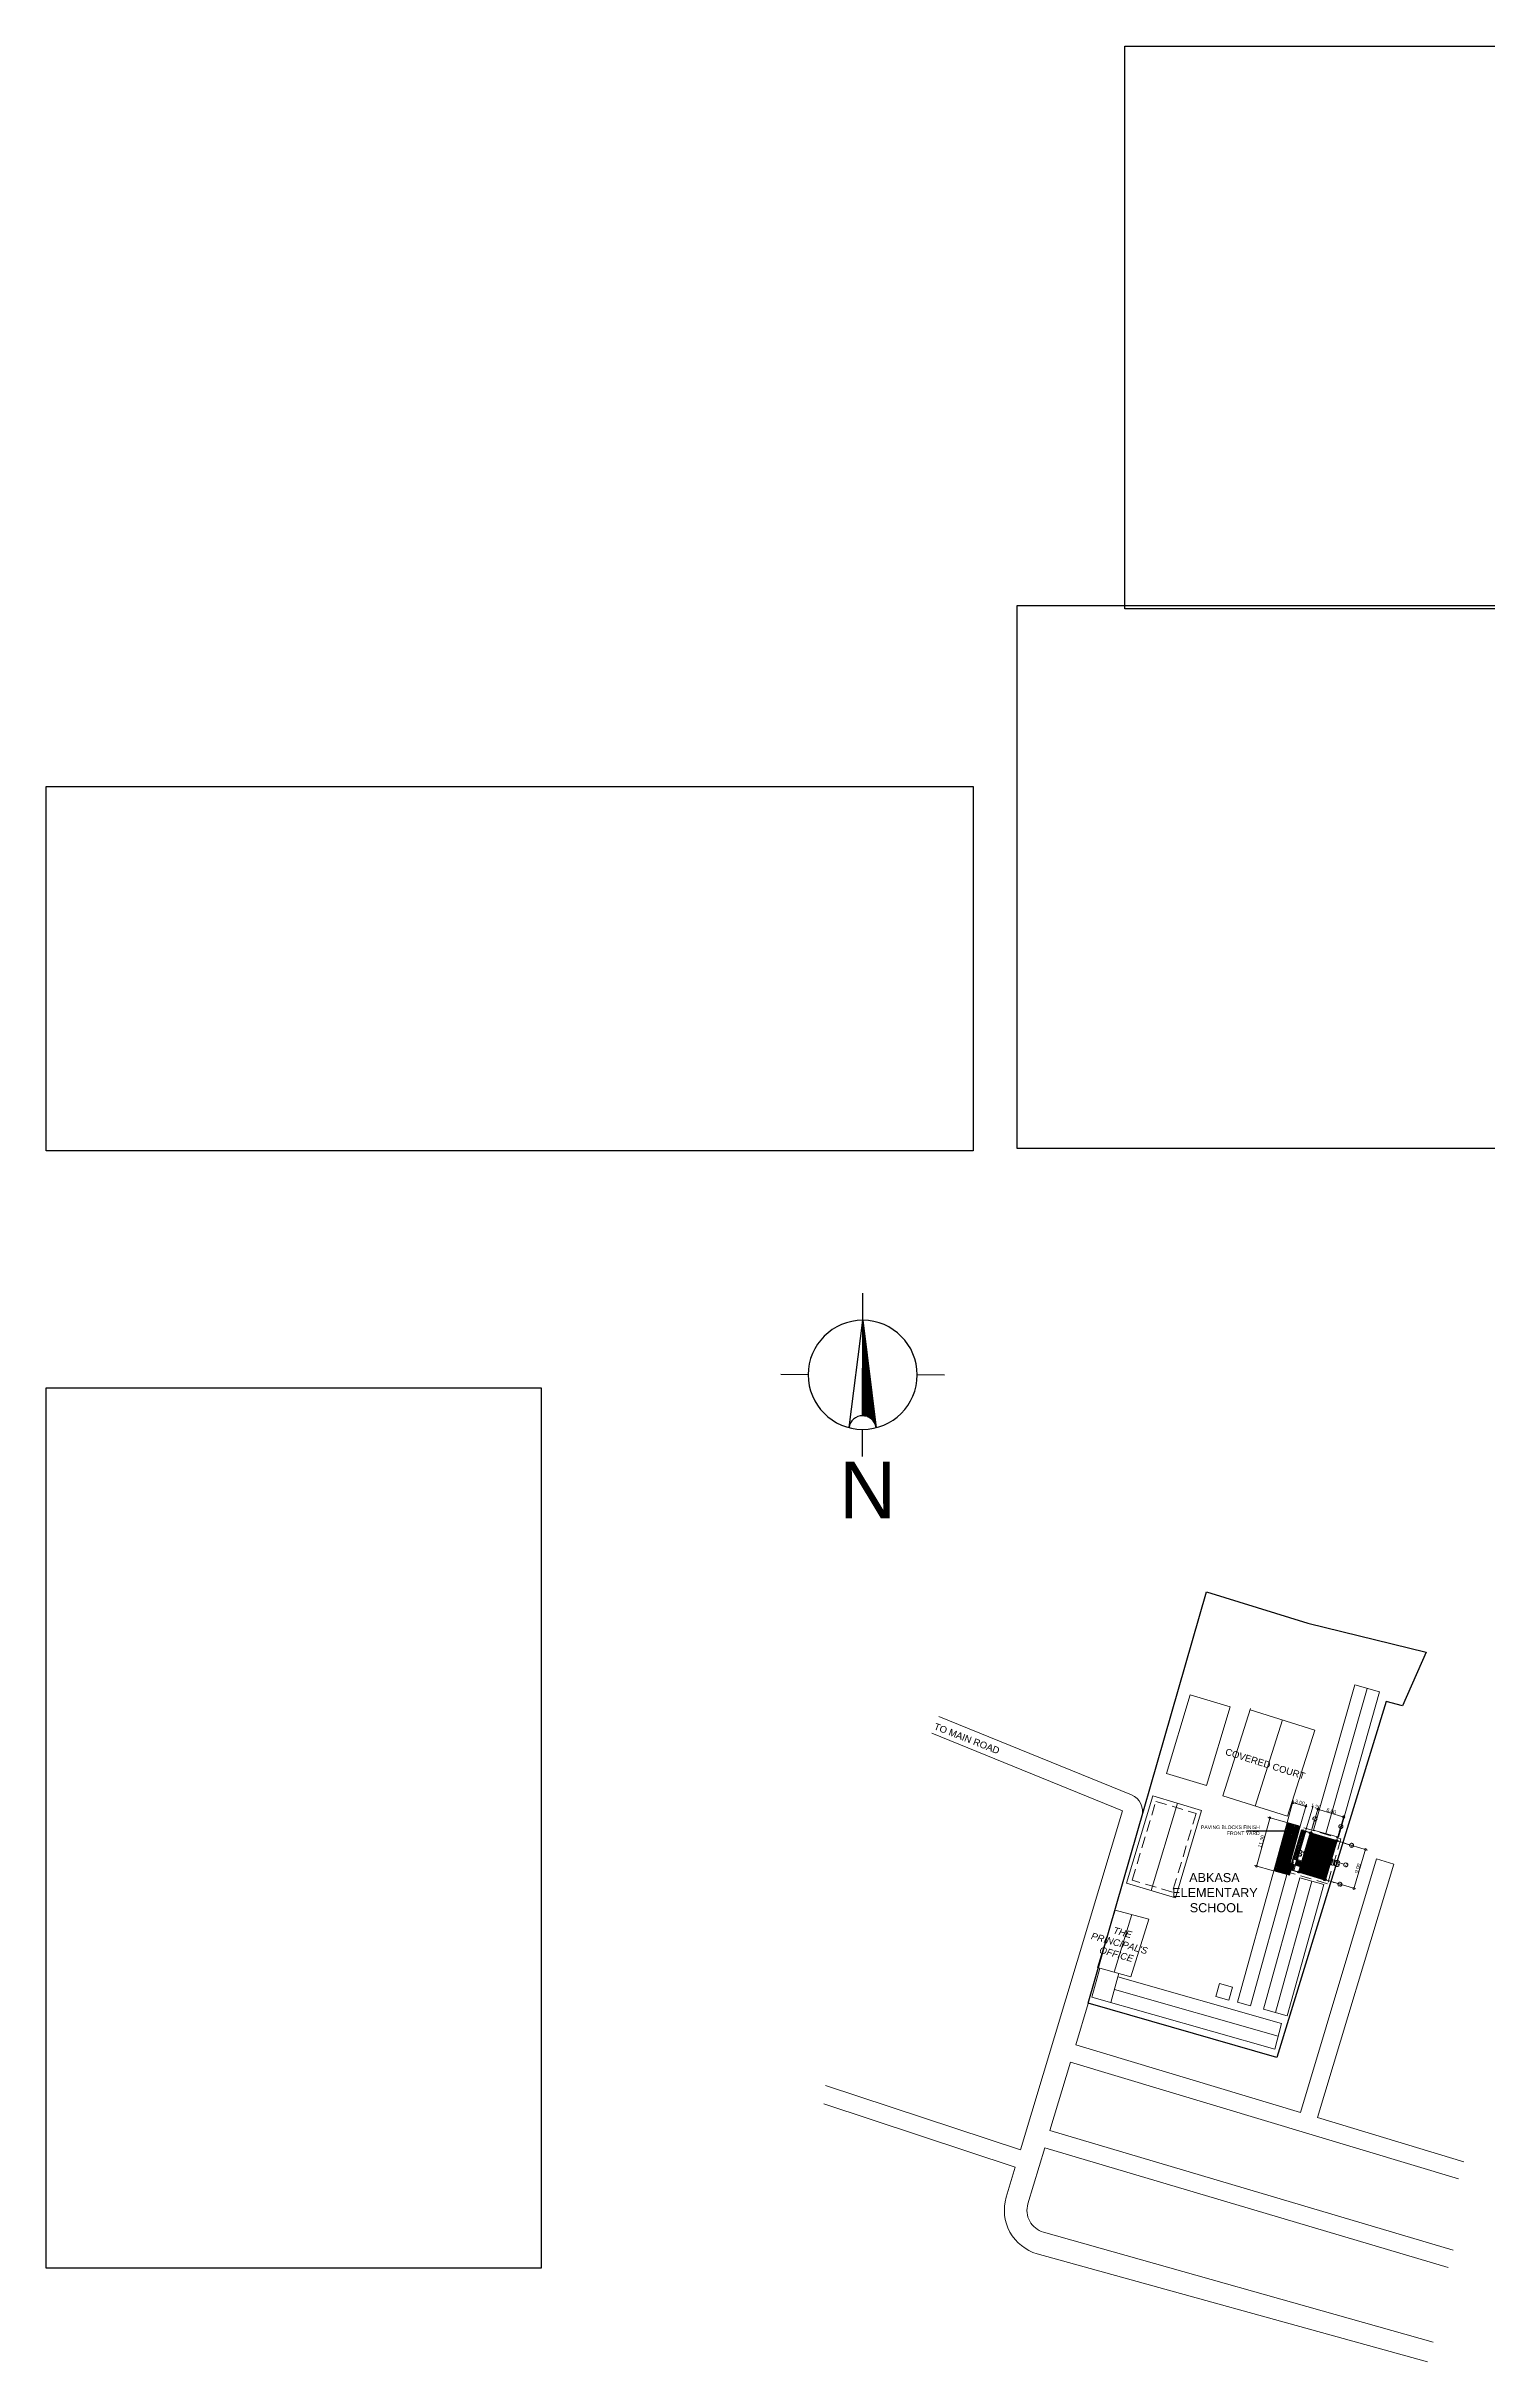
# Model space of a CAD drawing. Header units: metres. Extents: x -460 to 31334, y -1777 to 24987.
# Drawn here: x -460 to -141, y -1024 to -511 of the extents above; entities that cross this region are included whole.
import ezdxf
from ezdxf import colors
from ezdxf.entities.mleader import LeaderData, LeaderLine
from ezdxf.math import Vec2, Vec3

# ---------------------------------------------------------------- set-up
doc = ezdxf.new("R2010")
doc.units = ezdxf.units.M
doc.header["$MEASUREMENT"] = 0
doc.linetypes.add('CENTER2', pattern=[1.125, 0.75, -0.125, 0.125, -0.125])
doc.linetypes.add('HIDDEN', pattern=[0.375, 0.25, -0.125])
doc.layers.get('Defpoints').update_dxf_attribs({"color": 2})
for name, color, linetype in [('01 FURNITURE', 8, 'Continuous'), ('vba_Line', 1, 'Continuous'), ('wall', 7, 'Continuous')]:
    doc.layers.add(name, color=color, linetype=linetype)
for name, color, linetype, lineweight in [('Arch_Door', 1, 'Continuous', 18), ('COLUMNS', 5, 'Continuous', 25), ('DIM', 8, 'Continuous', 5)]:
    doc.layers.add(name, color=color, linetype=linetype, lineweight=lineweight)
doc.styles.add('AN100', font='ARIALN.TTF', dxfattribs={"height": 0.25})
doc.styles.get("Standard").update_dxf_attribs({"font": 'arial.ttf'})
doc.dimstyles.new('500', dxfattribs={"dimtxt": 0.8, "dimasz": 0.45, "dimexe": 0.455, "dimexo": 0.05, "dimgap": 0.05, "dimtad": 1, "dimzin": 0, "dimdsep": 46, "dimtxsty": 'Standard', "dimblk": 'DOTBLANK', "dimcen": 0.09, "dimclrd": 256, "dimclre": 256, "dimadec": 0, "dimazin": 0, "dimtfac": 1, "dimtix": 1, "dimtofl": 0, "dimtmove": 0, "dimatfit": 3, "dimfxl": 1, "dimtolj": 1, "dimtzin": 0, "dimlwd": -1, "dimlwe": -1, "dimarcsym": 0})
picture_1 = doc.add_image_def('image11.jpg', size_in_pixel=(1080, 1920))
picture_2 = doc.add_image_def('image14.jpg', size_in_pixel=(1916, 753))
picture_3 = doc.add_image_def('image16.jpg', size_in_pixel=(1570, 968))
picture_4 = doc.add_image_def('image17.jpg', size_in_pixel=(1570, 968))

# ---------------------------------------------------------------- blocks, each defined once
blk = doc.blocks.new('*X608')
at = {"color": 0}
for p, q in [((585.08, 374.38), (585.1, 374.38)), ((585.08, 374.25), (585.11, 374.25)), ((585.08, 374.12), (585.13, 374.12)), ((585.08, 374), (585.14, 374)), ((585.08, 373.88), (585.16, 373.88)), ((585.08, 373.75), (585.17, 373.75)), ((585.08, 373.62), (585.19, 373.62)), ((585.08, 373.5), (585.21, 373.5)), ((585.08, 373.38), (585.22, 373.38)), ((585.08, 373.25), (585.24, 373.25)), ((585.08, 373.12), (585.25, 373.12)), ((585.08, 373), (585.27, 373)), ((585.08, 372.88), (585.28, 372.88)), ((585.08, 372.75), (585.3, 372.75)), ((585.08, 372.62), (585.32, 372.62)), ((585.08, 372.5), (585.33, 372.5)), ((585.08, 372.38), (585.35, 372.38)), ((585.08, 372.25), (585.36, 372.25)), ((585.08, 372.12), (585.38, 372.12)), ((585.08, 372), (585.39, 372)), ((585.08, 371.88), (585.41, 371.88)), ((585.08, 371.75), (585.43, 371.75)), ((585.08, 371.62), (585.44, 371.62)), ((585.08, 371.5), (585.46, 371.5)), ((585.08, 371.38), (585.47, 371.38)), ((585.08, 371.25), (585.49, 371.25)), ((585.08, 371.12), (585.51, 371.12)), ((585.08, 371), (585.52, 371)), ((585.08, 370.88), (585.54, 370.88)), ((585.08, 370.75), (585.55, 370.75)), ((585.08, 370.62), (585.57, 370.62)), ((585.08, 370.5), (585.58, 370.5)), ((585.08, 370.38), (585.6, 370.38)), ((585.08, 370.25), (585.62, 370.25)), ((585.08, 370.12), (585.63, 370.12)), ((585.08, 370), (585.65, 370)), ((585.08, 369.88), (585.66, 369.88)), ((585.08, 369.75), (585.68, 369.75)), ((585.08, 369.62), (585.69, 369.62)), ((585.08, 369.5), (585.71, 369.5)), ((585.08, 369.38), (585.73, 369.38)), ((585.08, 369.25), (585.74, 369.25)), ((585.08, 369.12), (585.76, 369.12)), ((585.08, 369), (585.77, 369)), ((585.08, 368.88), (585.79, 368.88)), ((585.08, 368.75), (585.8, 368.75)), ((585.08, 368.62), (585.82, 368.62)), ((585.08, 368.5), (585.84, 368.5)), ((585.08, 368.38), (585.85, 368.38)), ((585.08, 368.25), (585.87, 368.25)), ((585.08, 368.12), (585.88, 368.12)), ((585.08, 368), (585.9, 368)), ((585.08, 367.88), (585.91, 367.88)), ((585.08, 367.75), (585.93, 367.75)), ((585.08, 367.62), (585.95, 367.62)), ((585.08, 367.5), (585.96, 367.5)), ((585.08, 367.38), (585.98, 367.38)), ((585.08, 367.25), (585.99, 367.25)), ((585.08, 367.12), (586.01, 367.12)), ((585.08, 367), (586.02, 367)), ((585.08, 366.88), (586.04, 366.88)), ((585.08, 366.75), (586.06, 366.75)), ((585.08, 366.62), (586.07, 366.62)), ((585.08, 366.5), (586.09, 366.5)), ((585.08, 366.38), (586.1, 366.38)), ((585.08, 366.25), (586.12, 366.25)), ((585.08, 366.12), (586.14, 366.12)), ((585.08, 366), (586.15, 366)), ((585.08, 365.88), (586.17, 365.88)), ((585.08, 365.75), (586.18, 365.75)), ((585.08, 365.62), (586.2, 365.62)), ((585.08, 365.5), (586.21, 365.5)), ((585.08, 365.38), (586.23, 365.38)), ((585.08, 365.25), (586.25, 365.25)), ((585.08, 365.12), (586.26, 365.12)), ((585.08, 365), (586.28, 365)), ((585.08, 364.88), (586.29, 364.88)), ((585.08, 364.75), (586.31, 364.75)), ((585.08, 364.62), (586.32, 364.62)), ((585.08, 364.5), (586.34, 364.5)), ((585.08, 364.38), (586.36, 364.38)), ((585.08, 364.25), (586.37, 364.25)), ((585.08, 364.12), (586.39, 364.12)), ((585.08, 364), (586.4, 364)), ((585.08, 363.88), (586.42, 363.88)), ((585.08, 363.75), (586.43, 363.75)), ((585.08, 363.62), (586.45, 363.62)), ((585.08, 363.5), (586.47, 363.5)), ((585.08, 363.38), (586.48, 363.38)), ((585.08, 363.25), (586.5, 363.25)), ((585.08, 363.12), (586.51, 363.12)), ((585.08, 363), (586.53, 363)), ((585.08, 362.88), (586.54, 362.88)), ((585.08, 362.75), (586.56, 362.75)), ((585.08, 362.62), (586.58, 362.62)), ((585.08, 362.5), (586.59, 362.5)), ((585.08, 362.38), (586.61, 362.38)), ((585.08, 362.25), (586.62, 362.25)), ((585.08, 362.12), (586.64, 362.12)), ((585.08, 362), (586.65, 362)), ((585.08, 361.88), (586.67, 361.88)), ((585.08, 361.75), (586.69, 361.75)), ((585.08, 361.62), (586.7, 361.62)), ((585.08, 361.5), (586.72, 361.5)), ((585.08, 361.38), (586.73, 361.38)), ((585.08, 361.25), (586.75, 361.25)), ((585.08, 361.12), (586.77, 361.12)), ((585.08, 361), (586.78, 361)), ((585.08, 360.88), (586.8, 360.88)), ((585.08, 360.75), (586.81, 360.75)), ((585.08, 360.62), (586.83, 360.62)), ((585.08, 360.5), (586.84, 360.5)), ((585.08, 360.38), (586.86, 360.38)), ((585.08, 360.25), (586.88, 360.25)), ((585.08, 360.12), (586.89, 360.12)), ((585.08, 360), (586.91, 360)), ((585.08, 359.88), (586.92, 359.88)), ((585.08, 359.75), (586.94, 359.75)), ((585.08, 359.62), (586.95, 359.62)), ((585.08, 359.5), (586.97, 359.5)), ((585.08, 359.38), (586.99, 359.38)), ((585.08, 359.25), (587, 359.25)), ((585.08, 359.12), (587.02, 359.12)), ((585.08, 359), (587.03, 359)), ((585.08, 358.88), (587.05, 358.88)), ((585.08, 358.75), (587.06, 358.75)), ((585.08, 358.62), (587.08, 358.62)), ((585.08, 358.5), (587.1, 358.5)), ((585.08, 358.38), (587.11, 358.38)), ((585.08, 358.25), (587.13, 358.25)), ((585.08, 358.12), (587.14, 358.12)), ((585.08, 358), (587.16, 358)), ((585.08, 357.88), (587.17, 357.88)), ((585.08, 357.75), (587.19, 357.75)), ((585.08, 357.62), (587.21, 357.62)), ((585.08, 357.5), (587.22, 357.5)), ((585.08, 357.38), (587.24, 357.38)), ((585.08, 357.25), (587.25, 357.25)), ((585.08, 357.12), (587.27, 357.12)), ((585.41, 357), (587.28, 357)), ((585.92, 356.88), (587.3, 356.88)), ((586.21, 356.75), (587.32, 356.75)), ((586.43, 356.62), (587.33, 356.62)), ((586.61, 356.5), (587.35, 356.5)), ((586.76, 356.38), (587.36, 356.38)), ((586.88, 356.25), (587.38, 356.25)), ((587, 356.12), (587.39, 356.12)), ((587.09, 356), (587.41, 356)), ((587.18, 355.88), (587.43, 355.88)), ((587.25, 355.75), (587.44, 355.75)), ((587.32, 355.62), (587.46, 355.62)), ((587.38, 355.5), (587.47, 355.5)), ((587.43, 355.38), (587.49, 355.38)), ((587.47, 355.25), (587.51, 355.25)), ((587.5, 355.12), (587.52, 355.12)), ((587.53, 355), (587.54, 355))]:
    blk.add_line(p, q, dxfattribs=at)
blk = doc.blocks.new('A$C33F73565')
at = {"color": 1}
for p, q in [((30, 50), (30, 60)), ((10, 30), (0, 30)), ((60, 30), (50, 30)), ((30, 0), (30, 10))]:
    blk.add_line(p, q, dxfattribs=at)
at = {"color": 8}
for p, q in [((25.04, 10.63), (30, 50)), ((30, 50), (34.96, 10.63)), ((30, 15), (30, 50))]:
    blk.add_line(p, q, dxfattribs=at)
for centre, major_axis, start_param, end_param in [((30, 30), (-20, 0), 3.141593, 9.424778), ((30, 10), (-3.54, 3.54), 4.052319, 6.943256)]:
    blk.add_ellipse(centre, major_axis=major_axis, ratio=1, start_param=start_param, end_param=end_param, dxfattribs=at)
at = {"color": 7, "xscale": 2.000000000116415, "yscale": 2.000000000116415, "zscale": 2.000000000116415}
blk.add_blockref('*X608', (-1140.16, -699.04), dxfattribs=at)
blk = doc.blocks.new('_DotBlank')
at = {"color": 0, "linetype": 'ByBlock', "lineweight": -2}
blk.add_line((-0.5, 0), (-1, 0), dxfattribs=at)
blk.add_circle((0, 0), 0.5, dxfattribs=at)
blk = doc.blocks.new('*D1036')
at = {"layer": 'Defpoints', "color": 0, "lineweight": 100, "transparency": 16777216}
for p in [(-172.66, -909.4), (-175.06, -918.08), (-170.27, -919.51)]:
    blk.add_point(p, dxfattribs=at)
at = {"layer": 'DIM', "transparency": 16777216}
for p, q in [((-172.61, -909.42), (-167.26, -911.02)), ((-167.82, -911.32), (-170.14, -919.08)), ((-175.01, -918.09), (-169.84, -919.64))]:
    blk.add_line(p, q, dxfattribs=at)
at = {"layer": 'DIM', "transparency": 16777216, "xscale": 0.45, "yscale": 0.45, "zscale": 0.45}
for p, rotation in [((-167.7, -910.89), 73.35428448544886), ((-170.27, -919.51), 253.3542844854488)]:
    blk.add_blockref('_DotBlank', p, dxfattribs=dict(at, rotation=rotation))
at = {"layer": 'DIM', "color": 0, "transparency": 16777216, "insert": (-169.42, -915.07), "char_height": 0.8, "attachment_point": 5, "rotation": 73.3543}
blk.add_mtext('\\A1;9.00', dxfattribs=at)
blk = doc.blocks.new('*D1037')
at = {"layer": 'Defpoints', "color": 0, "lineweight": 100, "transparency": 16777216}
for p in [(-179.53, -906.21), (-172.52, -903.69), (-173.78, -907.93)]:
    blk.add_point(p, dxfattribs=at)
at = {"layer": 'DIM', "transparency": 16777216}
for p, q in [((-179.52, -906.16), (-178.14, -901.54)), ((-177.84, -902.1), (-172.95, -903.56)), ((-173.77, -907.88), (-172.39, -903.26))]:
    blk.add_line(p, q, dxfattribs=at)
at = {"layer": 'DIM', "transparency": 16777216, "xscale": 0.45, "yscale": 0.45, "zscale": 0.45}
for p, rotation in [((-178.27, -901.97), 163.3542844854477), ((-172.52, -903.69), 343.3542844854477)]:
    blk.add_blockref('_DotBlank', p, dxfattribs=dict(at, rotation=rotation))
at = {"layer": 'DIM', "color": 0, "transparency": 16777216, "insert": (-175.26, -902.39), "char_height": 0.8, "attachment_point": 5, "rotation": 343.3543}
blk.add_mtext('\\A1;6.00', dxfattribs=at)
blk = doc.blocks.new('*D1038')
at = {"layer": 'Defpoints', "color": 0, "lineweight": 100, "transparency": 16777216}
for p in [(-179.42, -901.63), (-180.98, -906.86), (-179.52, -906.17)]:
    blk.add_point(p, dxfattribs=at)
at = {"layer": 'DIM', "transparency": 16777216}
for p, q in [((-180.97, -906.81), (-179.29, -901.19)), ((-179.51, -906.12), (-178.14, -901.54))]:
    blk.add_line(p, q, dxfattribs=at)
at = {"layer": 'DIM', "color": 0, "transparency": 16777216, "insert": (-178.71, -901.36), "char_height": 0.8, "attachment_point": 5, "rotation": 343.3543}
blk.add_mtext('\\A1;1.20', dxfattribs=at)
blk = doc.blocks.new('*D1047')
at = {"layer": 'Defpoints', "color": 0, "lineweight": 100, "transparency": 16777216}
for p in [(-180.92, -901.31), (-185.04, -904.95), (-182.15, -905.75)]:
    blk.add_point(p, dxfattribs=at)
at = {"layer": 'DIM', "transparency": 16777216}
for p, q in [((-185.03, -904.9), (-183.69, -900.07)), ((-183.38, -900.63), (-181.35, -901.19)), ((-182.14, -905.7), (-180.8, -900.87))]:
    blk.add_line(p, q, dxfattribs=at)
at = {"layer": 'DIM', "transparency": 16777216, "xscale": 0.45, "yscale": 0.45, "zscale": 0.45}
for p, rotation in [((-183.81, -900.51), 164.4945581542441), ((-180.92, -901.31), 344.494558154244)]:
    blk.add_blockref('_DotBlank', p, dxfattribs=dict(at, rotation=rotation))
at = {"layer": 'DIM', "color": 0, "transparency": 16777216, "insert": (-182.24, -900.47), "char_height": 0.8, "attachment_point": 5, "rotation": 344.4946}
blk.add_mtext('\\A1;3.00', dxfattribs=at)
blk = doc.blocks.new('*D1048')
at = {"layer": 'Defpoints', "color": 0, "lineweight": 100, "transparency": 16777216}
for p in [(-185.04, -904.95), (-191.83, -914.57), (-188, -915.63)]:
    blk.add_point(p, dxfattribs=at)
at = {"layer": 'DIM', "transparency": 16777216}
for p, q in [((-188.99, -904.32), (-191.71, -914.13)), ((-185.09, -904.93), (-189.31, -903.76)), ((-188.05, -915.62), (-192.27, -914.45))]:
    blk.add_line(p, q, dxfattribs=at)
at = {"layer": 'DIM', "transparency": 16777216, "xscale": 0.45, "yscale": 0.45, "zscale": 0.45}
for p, rotation in [((-188.87, -903.88), 74.49455815424315), ((-191.83, -914.57), 254.4945581542432)]:
    blk.add_blockref('_DotBlank', p, dxfattribs=dict(at, rotation=rotation))
at = {"layer": 'DIM', "color": 0, "transparency": 16777216, "insert": (-190.79, -909.1), "char_height": 0.8, "attachment_point": 5, "rotation": 74.4946}
blk.add_mtext('\\A1;11.30', dxfattribs=at)

msp = doc.modelspace()

# ---------------------------------------------------------------- hatches: boundary and pattern name
at = {"lineweight": 9, "true_color": 0xcb624d, "transparency": 33554618}
h = msp.add_hatch(dxfattribs=at)
h.set_pattern_fill('BRICK', color=13, scale=0.65, angle=74.5)
h.paths.add_polyline_path([(-182.15112, -905.75068), (-185.04094, -904.94511), (-188.00488, -915.6288), (-184.5094, -916.61096), (-184.18823, -915.45329), (-185.32666, -915.11353), (-185.29801, -915.01772), (-184.95427, -913.868), (-184.92563, -913.77219), (-184.47191, -913.90785)])
at = {"lineweight": 13, "true_color": 0xbababa, "transparency": 33554618}
h = msp.add_hatch(dxfattribs=at)
h.set_pattern_fill('ANSI31', color=9, angle=-106.6457155)
h.set_pattern_definition([(298.354284, (606.7309, -1051.34995), (0.110003473, 0.059365275), [])])
edge = h.paths.add_edge_path()
edge.add_line((-174.04919, -908.98727), (-176.64158, -917.65802))
edge.add_line((-176.64158, -917.65802), (-182.48596, -915.91066))
edge.add_line((-182.48596, -915.91066), (-179.87924, -907.192))
edge.add_line((-179.87924, -907.192), (-174.08277, -908.92504))
at = {"layer": 'COLUMNS'}
h = msp.add_hatch(color=256, dxfattribs=at)
h.dxf.hatch_style = 1
h.paths.add_polyline_path([(-179.59675, -907.1199), (-179.71133, -907.50314), (-180.09457, -907.38856), (-179.97998, -907.00532)])
h = msp.add_hatch(color=256, dxfattribs=at)
h.dxf.hatch_style = 1
h.paths.add_polyline_path([(-180.88578, -911.43132), (-181.00037, -911.81456), (-181.3836, -911.69998), (-181.26902, -911.31674)])
h = msp.add_hatch(color=256, dxfattribs=at)
h.dxf.hatch_style = 1
h.paths.add_polyline_path([(-173.84818, -908.83862), (-173.96276, -909.22185), (-174.346, -909.10727), (-174.23142, -908.72403)])
h = msp.add_hatch(color=256, dxfattribs=at)
h.dxf.hatch_style = 1
h.paths.add_polyline_path([(-182.17482, -915.74275), (-182.2894, -916.12599), (-182.67264, -916.0114), (-182.55806, -915.62817)])
h = msp.add_hatch(color=256, dxfattribs=at)
h.dxf.hatch_style = 1
h.paths.add_polyline_path([(-176.42626, -917.46147), (-176.54084, -917.8447), (-176.92408, -917.73012), (-176.80949, -917.34688)])
h = msp.add_hatch(color=256, dxfattribs=at)
h.dxf.hatch_style = 1
h.paths.add_polyline_path([(-175.13722, -913.15004), (-175.2518, -913.53328), (-175.63504, -913.4187), (-175.52046, -913.03546)])

# ---------------------------------------------------------------- linework, layer by layer
at = {"lineweight": 25, "transparency": 33554687}
msp.add_lwpolyline([(-229.13016, -944.9514), (-202.89383, -853.80441), (-180.49256, -860.75013), (-154.2355, -867.18485), (-159.49376, -879.08363), (-163.09539, -878.09905), (-187.36383, -956.97369), (-229.13016, -944.9514)], dxfattribs=at)
at = {"color": 9, "lineweight": 15, "true_color": 0xbababa}
for points in [[(-206.56547, -876.6221), (-197.65832, -879.29652), (-202.89214, -896.72773), (-211.79929, -894.05331)], [(-197.18604, -941.40748), (-198.00634, -944.29315), (-200.89201, -943.47286), (-200.07172, -940.58719)]]:
    msp.add_lwpolyline(points, close=True, dxfattribs=at)
for points in [[(-179.21247, -906.60375), (-170.07225, -874.42361), (-164.5704, -875.98631), (-173.70477, -908.14585), (-179.20662, -906.58315)], [(-167.32133, -875.20496), (-176.45569, -907.3645)], [(-190.28382, -946.28754), (-182.21139, -917.19001), (-176.9442, -918.65127), (-185.01663, -947.7488), (-190.28382, -946.28754)], [(-179.57779, -917.92064), (-187.65023, -947.01817)], [(-223.18469, -924.29639), (-215.73283, -926.35768), (-219.65585, -939.08829), (-227.0455, -937.04421), (-223.18469, -924.29639)], [(-219.45876, -925.32704), (-223.35068, -938.06625)], [(-226.55549, -937.17975), (-228.30993, -943.58293), (-187.78413, -955.10773), (-186.27188, -949.40713), (-222.53957, -939.09754), (-222.32691, -938.34944)], [(-222.53957, -939.09754), (-224.15144, -944.76553)], [(-223.3455, -941.93154), (-187.03555, -952.25743)]]:
    msp.add_lwpolyline(points, dxfattribs=at)
at = {"color": 8, "lineweight": 18, "true_color": 0x808080, "transparency": 33554687}
for points in [[(-229.13885, -944.9816), (-217.23053, -903.61118, 0.383438245), (-219.56675, -898.79974), (-262.25739, -881.42725)], [(-238.77681, -976.99609), (-242.50452, -989.37844, 0.419224918), (-239.07615, -995.63146), (-152.70317, -1020.0332)], [(-153.92176, -1024.34655), (-240.43552, -1000.44312, -0.419224918), (-247.29227, -987.93709), (-245.28972, -981.28522)]]:
    msp.add_lwpolyline(points, format="xyb", dxfattribs=at)
at = {"color": 9, "lineweight": 15, "true_color": 0xbababa, "transparency": 33554687}
for points in [[(-193.18545, -879.6969), (-199.27066, -899.00803), (-184.96415, -903.51622), (-178.95324, -884.44087), (-193.25975, -879.93268)], [(-186.10649, -882.18677), (-192.11741, -901.26212)], [(-214.82567, -898.99636), (-204.003, -902.24592), (-209.81196, -921.59265), (-220.63464, -918.34308), (-214.82567, -898.99636)], [(-209.38709, -900.62932), (-215.19606, -919.97605)]]:
    msp.add_lwpolyline(points, dxfattribs=at)
at = {"color": 8, "lineweight": 18, "true_color": 0x808080, "transparency": 33554687}
for points in [[(-244.13623, -977.45367), (-221.51846, -902.32403), (-263.76509, -885.13222)], [(-182.1258, -969.13075), (-165.22359, -912.98653)], [(-178.2956, -970.28383), (-161.39339, -914.13961)], [(-165.22359, -912.98653), (-161.39339, -914.13961)], [(-229.13885, -944.9816), (-231.89804, -954.14682)], [(-233.05112, -957.97702), (-237.62372, -973.16586)], [(-233.05112, -957.97702), (-147.08751, -983.85636)], [(-231.89804, -954.14682), (-182.1258, -969.13075)], [(-244.13623, -977.45367), (-287.32001, -963.18706)], [(-245.28972, -981.28522), (-287.74242, -967.26014)], [(-237.62372, -973.16586), (-148.25447, -999.66949)], [(-178.2956, -970.28383), (-145.86727, -980.04638)], [(-238.77681, -976.99609), (-149.39177, -1003.5044)]]:
    msp.add_lwpolyline(points, dxfattribs=at)
at = {"color": 9, "linetype": 'HIDDEN', "lineweight": 15, "ltscale": 10, "true_color": 0xbababa, "transparency": 33554687}
msp.add_lwpolyline([(-214.15549, -900.24169), (-205.24833, -902.91611), (-210.48215, -920.34732), (-219.38931, -917.6729)], close=True, dxfattribs=at)
at = {"color": 13, "lineweight": 13, "true_color": 0xcb624d, "transparency": 33554618}
for points in [[(-185.04094, -904.94511), (-188.00488, -915.6288)], [(-185.04094, -904.94511), (-182.15012, -905.7471)], [(-182.15012, -905.7471), (-184.41856, -913.9238)], [(-188.00488, -915.6288), (-184.49705, -916.60197)]]:
    msp.add_lwpolyline(points, dxfattribs=at)
at = {"color": 7, "linetype": 'HIDDEN', "lineweight": 18, "ltscale": 10}
msp.add_lwpolyline([(-173.1301, -908.53144), (-176.10921, -918.49562), (-184.34882, -916.03213), (-181.36971, -906.06795)], close=True, dxfattribs=at)
at = {"color": 13, "true_color": 0xf45b43}
for points in [[(-179.92714, -907.17768), (-181.84333, -906.60477), (-183.70528, -912.83238)], [(-181.5559, -906.69071), (-183.41785, -912.91832)], [(-181.26847, -906.77664), (-183.13042, -913.00426)], [(-180.98105, -906.86258), (-182.84299, -913.09019)], [(-182.84299, -913.09019), (-183.70528, -912.83238)]]:
    msp.add_lwpolyline(points, dxfattribs=at)
at = {"color": 252, "true_color": 0x8c8c8c}
for points in [[(-183.70528, -912.83238), (-184.06334, -914.03)], [(-183.96753, -914.05865), (-183.63811, -912.95684), (-182.96744, -913.15736)]]:
    msp.add_lwpolyline(points, dxfattribs=at)
at = {"color": 9, "lineweight": 9, "true_color": 0xbababa}
for points in [[(-188.00488, -915.6288), (-196.06545, -944.68356)], [(-185.11407, -916.43079), (-193.17464, -945.48555)]]:
    msp.add_lwpolyline(points, dxfattribs=at)
at = {"color": 13, "lineweight": 5, "true_color": 0xf45b43}
for points in [[(-182.644, -915.91559), (-185.32666, -915.11353), (-185.29801, -915.01772), (-182.61535, -915.81979)], [(-182.84299, -913.09019), (-183.2297, -914.38362), (-184.95427, -913.868), (-184.92563, -913.77219), (-183.29687, -914.25916), (-182.9388, -913.06155)]]:
    msp.add_lwpolyline(points, dxfattribs=at)
at = {"color": 252, "lineweight": 5, "true_color": 0x8c8c8c}
for points in [[(-184.95427, -913.868), (-185.29801, -915.01772)], [(-184.9317, -913.87475), (-185.27545, -915.02446)], [(-184.8838, -913.88907), (-185.22754, -915.03879)], [(-184.83589, -913.9034), (-185.17964, -915.05311)], [(-184.78799, -913.91772), (-185.13173, -915.06743)], [(-184.74008, -913.93204), (-185.08383, -915.08176)], [(-184.69218, -913.94636), (-185.03592, -915.09608)], [(-184.64427, -913.96069), (-184.98802, -915.1104)], [(-184.59637, -913.97501), (-184.94011, -915.12472)], [(-184.54846, -913.98933), (-184.89221, -915.13905)], [(-184.50056, -914.00366), (-184.8443, -915.15337)], [(-184.40475, -914.0323), (-184.74849, -915.18201)], [(-184.30894, -914.06095), (-184.65268, -915.21066)], [(-184.21313, -914.08959), (-184.55688, -915.2393)], [(-184.11732, -914.11824), (-184.46107, -915.26795)], [(-184.02151, -914.14688), (-184.36526, -915.2966)], [(-183.9257, -914.17553), (-184.26945, -915.32524)], [(-183.82989, -914.20417), (-184.17364, -915.35389)], [(-183.73408, -914.23282), (-184.07783, -915.38253)], [(-183.59037, -914.27579), (-183.93411, -915.4255)], [(-183.44666, -914.31875), (-183.7904, -915.46847)], [(-183.2297, -914.38362), (-183.57345, -915.53333)], [(-183.2297, -914.38362), (-182.12789, -914.71304)], [(-183.21538, -914.33571), (-182.11357, -914.66514)], [(-183.20106, -914.28781), (-182.09925, -914.61723)], [(-183.18673, -914.23991), (-182.08493, -914.56933)], [(-183.17241, -914.192), (-182.0706, -914.52142)], [(-183.15809, -914.1441), (-182.05628, -914.47352)], [(-183.14377, -914.09619), (-182.04196, -914.42561)], [(-183.12944, -914.04829), (-182.02763, -914.37771)], [(-183.11512, -914.00038), (-182.01331, -914.3298)], [(-183.1008, -913.95248), (-181.99899, -914.2819)], [(-183.08648, -913.90457), (-181.98467, -914.23399)], [(-183.05783, -913.80876), (-181.95602, -914.13818)], [(-183.02918, -913.71295), (-181.92738, -914.04237)], [(-183.00054, -913.61714), (-181.89873, -913.94656)], [(-182.97189, -913.52133), (-181.87009, -913.85076)], [(-182.94325, -913.42552), (-181.84144, -913.75495)], [(-182.90028, -913.28181), (-181.79847, -913.61123)], [(-181.74118, -913.41961), (-182.84299, -913.09019)]]:
    msp.add_lwpolyline(points, dxfattribs=at)
at = {"lineweight": 9}
msp.add_lwpolyline([(-196.06545, -944.68356), (-193.17464, -945.48555)], dxfattribs=at)
at = {"layer": '01 FURNITURE', "color": 18, "linetype": 'CENTER2', "lineweight": 9, "true_color": 0x000000}
for p, q in [((-174.09709, -908.97294), (-171.1966, -909.84014)), ((-176.67517, -917.59579), (-173.77552, -918.46274)), ((-175.38613, -913.28437), (-172.48606, -914.15144))]:
    msp.add_line(p, q, dxfattribs=at)
for points in [[(-179.90375, -907.44852), (-179.02593, -904.51251)], [(-174.15438, -909.16456), (-173.27737, -906.23123)]]:
    msp.add_lwpolyline(points, dxfattribs=at)
for centre in [(-178.89809, -904.08491), (-173.14952, -905.80363), (-170.769, -909.96798), (-172.05846, -914.27928), (-173.34741, -918.59073)]:
    msp.add_circle(centre, 0.4463, dxfattribs=at)
at = {"layer": 'COLUMNS'}
for points in [[(-179.59675, -907.1199), (-179.71133, -907.50314), (-180.09457, -907.38856), (-179.97998, -907.00532)], [(-180.88578, -911.43132), (-181.00037, -911.81456), (-181.3836, -911.69998), (-181.26902, -911.31674)], [(-173.84818, -908.83862), (-173.96276, -909.22185), (-174.346, -909.10727), (-174.23142, -908.72403)], [(-182.17482, -915.74275), (-182.2894, -916.12599), (-182.67264, -916.0114), (-182.55806, -915.62817)], [(-176.42626, -917.46147), (-176.54084, -917.8447), (-176.92408, -917.73012), (-176.80949, -917.34688)], [(-175.13722, -913.15004), (-175.2518, -913.53328), (-175.63504, -913.4187), (-175.52046, -913.03546)]]:
    msp.add_lwpolyline(points, close=True, dxfattribs=at)
at = {"layer": 'wall'}
msp.add_lwpolyline([(-174.04919, -908.98727), (-176.64158, -917.65802), (-182.48596, -915.91066), (-179.87924, -907.192), (-174.08277, -908.92504)], dxfattribs=at)

# ---------------------------------------------------------------- block references
at = {"layer": 'vba_Line', "transparency": 33554687, "xscale": 0.6040029616423429, "yscale": 0.6040029616423429, "zscale": 0.6040029616423429, "rotation": 359.8583836535119}
msp.add_blockref('A$C33F73565', (-297.27583, -823.82981), dxfattribs=at)

# ---------------------------------------------------------------- texts
at = {"transparency": 33554687, "attachment_point": 1}
for s, width, insert, char_height, rotation in [('N', 1.08, (-284.33441, -824.9789), 12.52461, 359.9574129), ("\\pi4.6292;{\\fArial|b0|i1|c0|p34;\\H1.5x;THE\\P\\pi0.25096;PRINCIPAL'S \\P\\pi2.84833;OFFICE}", 13.2815881, (-227.80763, -926.77674), 1, 344.6214903)]:
    msp.add_mtext_dynamic_manual_height_columns(s, width=width, gutter_width=1, heights=[0], dxfattribs=dict(at, insert=insert, char_height=char_height, rotation=rotation))
at = {"transparency": 33554687, "char_height": 1.5, "attachment_point": 1, "line_spacing_factor": 0.8}
for s, insert, rotation in [('TO MAIN ROAD ', (-262.91693, -882.8194), 338.6708165), ('COVERED COURT', (-198.44267, -888.44222), 342.5096088)]:
    msp.add_mtext_dynamic_manual_height_columns(s, width=25.6074321, gutter_width=1, heights=[0], dxfattribs=dict(at, insert=insert, rotation=rotation))
at = {"transparency": 33554687, "attachment_point": 1}
for s, insert, char_height in [('\\pi37.95401;PAVING BLOCKS FINISH \\P\\pi43.70626;FRONT YARD', (-242.10585, -905.57248), 0.8), ('\\pi19.81698;ABKASA \\P\\pi16.0605;ELEMENTARY\\P\\pi19.17169; SCHOOL', (-226.58579, -916.11758), 2)]:
    msp.add_mtext_dynamic_manual_height_columns(s, width=50.8194979, gutter_width=1, heights=[0], dxfattribs=dict(at, insert=insert, char_height=char_height))
at = {"color": 1, "linetype": 'Continuous', "true_color": 0xff0a0a, "insert": (-179.15319, -909.96135), "char_height": 1.5, "width": 3.2249532, "attachment_point": 1, "rotation": 344.546975, "line_spacing_factor": 0.7}
msp.add_mtext('\\pi-0.40833;{\\fArial|b1|i0|c0|p34;THE \\P\\pi-3.31113;BUILDING}', dxfattribs=at)
at = {"layer": 'Arch_Door', "color": 5, "linetype": 'Continuous', "char_height": 0.6, "width": 0.1382077, "attachment_point": 1, "style": 'AN100'}
for s, insert, rotation in [('{\\C3;B}', (-178.95162, -903.75771), 344.546975), ('{\\C3;A}', (-173.30876, -905.39699), 345.6593619), ('{\\C3;1}', (-170.8046, -909.63835), 341.4208793), ('{\\C3;2}', (-172.06699, -913.93023), 340.8355279), ('{\\C3;3}', (-173.36129, -918.27438), 336.7556287)]:
    msp.add_mtext(s, dxfattribs=dict(at, insert=insert, rotation=rotation))

# ---------------------------------------------------------------- dimensions: what is measured, and where the dimension line sits
at = {"layer": 'DIM', "color": 0}
dim = msp.add_aligned_dim(p1=(-185.04094, -904.94511), p2=(-182.15012, -905.7471), distance=4.60542, dimstyle='500', dxfattribs=at)
dim.commit()
dim.dimension.update_dxf_attribs({"geometry": '*D1047', "text_midpoint": (-182.24173, -900.46626)})
for base, p1, p2, angle, picture, middle in [((-179.41635, -901.62916), (-179.52013, -906.16546), (-180.98105, -906.86258), 343.3542845, '*D1038', (-178.71017, -901.36179)), ((-172.51807, -903.69162), (-179.53327, -906.20939), (-173.7847, -907.9281), 343.3542845, '*D1037', (-175.26103, -902.39302)), ((-170.27371, -919.50971), (-172.6559, -909.40384), (-175.06151, -918.07825), 253.3542845, '*D1036', (-169.42391, -915.06696))]:
    dim = msp.add_linear_dim(base=base, p1=p1, p2=p2, angle=angle, dimstyle='500', dxfattribs=at)
    dim.commit()
    dim.dimension.update_dxf_attribs({"geometry": picture, "text_midpoint": middle})
dim = msp.add_aligned_dim(p1=(-185.04094, -904.94511), p2=(-188.00488, -915.6288), distance=-3.973, text='11.30', dimstyle='500', dxfattribs=at)
dim.commit()
dim.dimension.update_dxf_attribs({"geometry": '*D1048', "text_midpoint": (-190.79335, -909.10222)})

# ---------------------------------------------------------------- pictures from other files: only their frames are drawn
image = msp.add_image(picture_3, insert=(-221.0246, -636.11179), size_in_units=(202.1421, 124.63283))
image.dxf.flags = 7
image = msp.add_image(picture_4, insert=(-244.9042, -755.61131), size_in_units=(195.01763, 120.24017))
image.dxf.flags = 7
image = msp.add_image(picture_2, insert=(-460.01874, -756.16035), size_in_units=(205.3838, 80.71712))
image.dxf.flags = 7
at = {"transparency": 33554687}
image = msp.add_image(picture_1, insert=(-460.01874, -1003.60124), size_in_units=(109.68417, 194.99407), dxfattribs=at)
image.dxf.flags = 7

# ---------------------------------------------------------------- leaders
at = {"color": 8, "lineweight": 15, "true_color": 0x707070}
ml = msp.add_multileader_mtext('Standard', dxfattribs=at)
ml.set_content('', color=(112, 112, 112))
ml.set_leader_properties()
ml.build(insert=Vec2(0, 0))
ml.multileader.update_dxf_attribs({"dogleg_length": 0.36, "arrow_head_size": 0.18})
ctx = ml.context
ctx.base_point, ctx.char_height, ctx.arrow_head_size, ctx.landing_gap_size, ctx.plane_origin = Vec3(-194.26766, -906.83484), 0.18, 0.18, 0.09, Vec3(-184.60142, -906.83484)
ctx.text_align_type = 2
notes = []
notes.append((ctx, [(0, (1, 1, 0), (-193.72766, -906.83484), (-1, 0), 0.36, [(0, [(-184.60142, -906.83484)], 0, [])])]))
ctx.mtext.insert, ctx.mtext.alignment, ctx.mtext.flow_direction = Vec3(-194.17766, -906.74484), 3, 5
for ctx, leaders in notes:
    for number, flags, end, landing, length, lines in leaders:
        leader = LeaderData()
        leader.index, (leader.has_last_leader_line, leader.has_dogleg_vector, leader.attachment_direction) = number, flags
        leader.last_leader_point, leader.dogleg_vector, leader.dogleg_length = Vec3(end), Vec3(landing), length
        for number, points, colour, breaks in lines:
            line = LeaderLine()
            line.index, line.vertices, line.color, line.breaks = number, Vec3.list(points), colors.encode_raw_color(colour), breaks
            leader.lines.append(line)
        ctx.leaders.append(leader)

doc.saveas('drawing.dxf')
